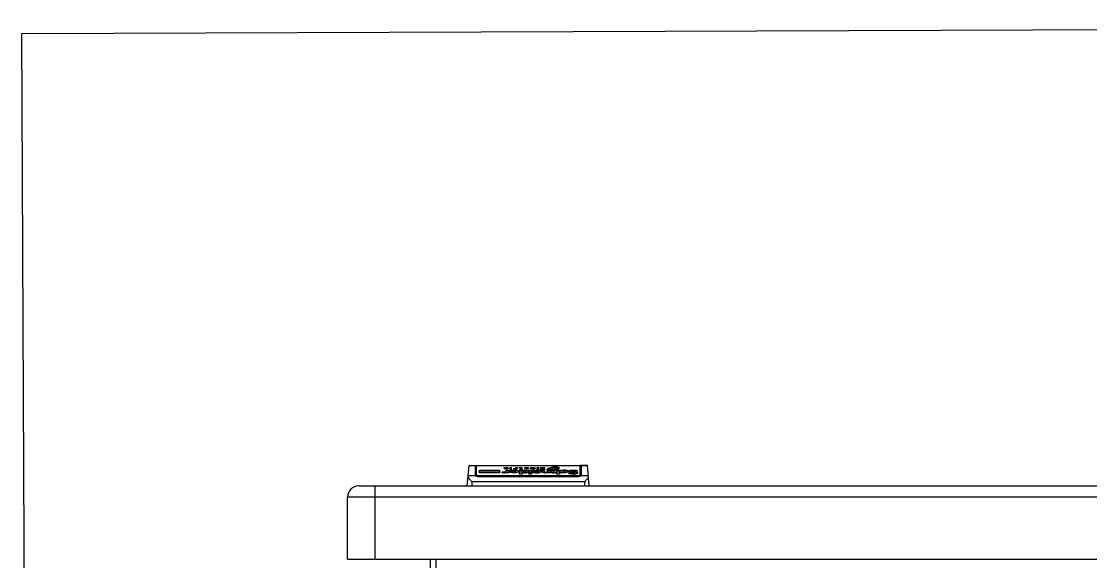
# Model space of a CAD drawing. Header units: millimetres. Extents: x 46697 to 52144, y 25488 to 34806.
# Drawn here: x 49224.9 to 49461.5, y 29783.4 to 29902.9 of the extents above; entities that cross this region are included whole.
import ezdxf

# ---------------------------------------------------------------- set-up
doc = ezdxf.new("R2010")
doc.units = ezdxf.units.MM
doc.layers.add('! NO PLOT !', color=7, linetype='Continuous', true_color=0xff75dd, plot=False)
doc.layers.add('000-PI-ORMAR', color=51, linetype='Continuous')

# ---------------------------------------------------------------- blocks, each defined once
blk = doc.blocks.new('NSYCRN34200_bottom')
at = {"layer": '000-PI-ORMAR'}
for p, q in [((50216.42, 29502.02), (50216.81, 29506.52)), ((50218.22, 29506.45), (50216.8, 29506.45)), ((50216.81, 29506.52), (50241.37, 29506.52)), ((50218.22, 29504.37), (50218.22, 29506.52)), ((50218.47, 29504.17), (50218.47, 29506.52)), ((50241.37, 29506.45), (50218.47, 29506.45)), ((50219.11, 29504.9), (50219.11, 29505.48)), ((50219.11, 29505.48), (50223.51, 29505.48)), ((50223.51, 29505.06), (50219.11, 29505.06)), ((50223.51, 29504.9), (50219.11, 29504.9)), ((50223.51, 29505.48), (50223.51, 29504.9)), ((50224.27, 29505.11), (50224.27, 29504.9)), ((50224.27, 29505.11), (50224.58, 29505.08)), ((50224.58, 29506.06), (50224.94, 29506.08)), ((50224.58, 29505.98), (50224.58, 29506.06)), ((50224.84, 29505.99), (50224.58, 29505.98)), ((50224.58, 29505.74), (50224.58, 29505.83)), ((50224.58, 29505.83), (50224.89, 29505.8)), ((50224.84, 29505.72), (50224.58, 29505.74)), ((50224.58, 29504.9), (50224.58, 29505.08)), ((50224.89, 29505.8), (50224.89, 29505.72)), ((50224.89, 29505.8), (50224.99, 29505.8)), ((50224.94, 29505.99), (50224.94, 29506.08)), ((50224.99, 29504.9), (50224.94, 29505.01)), ((50224.99, 29505.73), (50224.99, 29505.8)), ((50224.99, 29504.9), (50224.99, 29505.48)), ((50224.99, 29505.48), (50225.6, 29505.48)), ((50225.6, 29505.06), (50224.99, 29505.06)), ((50225.6, 29504.9), (50224.99, 29504.9)), ((50225.19, 29505.9), (50225.19, 29505.75)), ((50225.6, 29505.48), (50225.6, 29504.9)), ((50225.86, 29505.29), (50225.86, 29505.4)), ((50225.86, 29505.22), (50227.13, 29505.24)), ((50225.86, 29505.17), (50225.86, 29505.22)), ((50225.91, 29505.74), (50225.91, 29506.06)), ((50225.91, 29506.06), (50226.16, 29506.06)), ((50226.16, 29505.74), (50225.91, 29505.74)), ((50225.91, 29505.61), (50225.91, 29505.67)), ((50225.91, 29505.67), (50226.16, 29505.67)), ((50226.06, 29505.61), (50225.91, 29505.61)), ((50226.16, 29505.64), (50226.06, 29505.61)), ((50226.16, 29506.06), (50226.16, 29505.74)), ((50226.16, 29505.67), (50226.16, 29505.64)), ((50226.42, 29504.91), (50226.42, 29505.12)), ((50227.13, 29505.12), (50226.42, 29505.12)), ((50226.62, 29505.37), (50226.47, 29505.37)), ((50226.62, 29505.77), (50226.78, 29505.83)), ((50226.73, 29505.49), (50226.73, 29505.36)), ((50226.78, 29505.83), (50226.78, 29505.73)), ((50226.78, 29505.83), (50226.98, 29505.8)), ((50226.78, 29505.01), (50226.78, 29504.88)), ((50226.98, 29505.73), (50226.98, 29505.8)), ((50227.13, 29504.91), (50227.13, 29505.24)), ((50227.19, 29505.74), (50227.19, 29506.06)), ((50227.19, 29506.06), (50227.44, 29506.06)), ((50227.44, 29505.74), (50227.19, 29505.74)), ((50227.44, 29506.06), (50227.44, 29505.74)), ((50227.75, 29505.22), (50227.75, 29505.16)), ((50227.9, 29506.06), (50228.21, 29506.08)), ((50227.9, 29505.98), (50227.9, 29506.06)), ((50228.16, 29505.99), (50227.9, 29505.98)), ((50227.95, 29505.74), (50227.95, 29505.8)), ((50227.95, 29505.8), (50228.26, 29505.8)), ((50228.26, 29505.74), (50227.95, 29505.74)), ((50227.95, 29504.62), (50227.95, 29505.48)), ((50227.95, 29505.48), (50228.57, 29505.48)), ((50228.57, 29505.06), (50227.95, 29505.06)), ((50228.26, 29505.96), (50228.16, 29505.99)), ((50228.21, 29505.98), (50228.21, 29506.08)), ((50228.26, 29505.66), (50228.26, 29505.96)), ((50228.67, 29505.79), (50228.26, 29505.66)), ((50228.51, 29505.95), (50228.51, 29505.74)), ((50228.51, 29505.8), (50228.67, 29505.79)), ((50228.57, 29505.45), (50229.02, 29505.49)), ((50228.57, 29505.48), (50228.57, 29504.62)), ((50228.57, 29505.04), (50228.87, 29505.03)), ((50229.02, 29504.88), (50228.57, 29504.91)), ((50228.87, 29504.89), (50228.87, 29505.03)), ((50229.02, 29505.34), (50229.02, 29505.49)), ((50229.13, 29506.06), (50229.48, 29506.08)), ((50229.13, 29505.98), (50229.13, 29506.06)), ((50229.48, 29505.99), (50229.13, 29505.98)), ((50229.18, 29505.74), (50229.18, 29505.83)), ((50229.18, 29505.83), (50229.48, 29505.8)), ((50229.43, 29505.72), (50229.18, 29505.74)), ((50229.28, 29505.2), (50229.28, 29504.9)), ((50229.48, 29505.99), (50229.48, 29506.08)), ((50229.74, 29505.93), (50229.48, 29505.99)), ((50229.48, 29505.72), (50229.48, 29505.8)), ((50229.74, 29505.74), (50229.74, 29505.93)), ((50229.89, 29505.2), (50229.89, 29505.17)), ((50230, 29505.93), (50230, 29505.87)), ((50230.05, 29504.9), (50230.05, 29505.48)), ((50230.05, 29505.48), (50230.66, 29505.48)), ((50230.66, 29505.06), (50230.05, 29505.06)), ((50230.66, 29504.9), (50230.05, 29504.9)), ((50230.46, 29505.91), (50231.17, 29505.91)), ((50230.51, 29506.04), (50230.92, 29506.08)), ((50230.51, 29505.96), (50230.51, 29506.04)), ((50230.86, 29505.99), (50230.51, 29505.96)), ((50230.56, 29504.83), (50230.56, 29504.64)), ((50230.56, 29504.83), (50230.71, 29504.79)), ((50230.66, 29505.48), (50230.66, 29504.9)), ((50230.71, 29505.85), (50230.71, 29505.74)), ((50230.71, 29505.85), (50230.86, 29505.8)), ((50231.17, 29505.85), (50230.71, 29505.85)), ((50230.97, 29505.99), (50230.86, 29505.99)), ((50230.86, 29505.8), (50230.86, 29505.72)), ((50230.86, 29505.8), (50231.02, 29505.8)), ((50230.86, 29505.29), (50230.86, 29505.4)), ((50230.86, 29505.16), (50230.86, 29505.22)), ((50230.86, 29505.22), (50232.14, 29505.22)), ((50230.92, 29505.99), (50230.92, 29506.08)), ((50231.02, 29505.8), (50231.17, 29505.85)), ((50231.02, 29505.8), (50231.02, 29505.73)), ((50231.17, 29505.75), (50231.17, 29505.91)), ((50231.43, 29504.91), (50231.43, 29505.12)), ((50232.09, 29505.12), (50231.43, 29505.12)), ((50231.63, 29505.37), (50231.53, 29505.37)), ((50231.73, 29505.49), (50231.73, 29505.36)), ((50231.78, 29505.01), (50231.78, 29504.88)), ((50231.89, 29505.56), (50231.89, 29506.06)), ((50231.89, 29506.06), (50232.14, 29506.06)), ((50232.14, 29505.64), (50231.89, 29505.64)), ((50232.14, 29505.56), (50231.89, 29505.56)), ((50232.09, 29505.12), (50232.09, 29504.89)), ((50232.14, 29506.06), (50232.14, 29505.56)), ((50232.14, 29504.9), (50232.14, 29505.22)), ((50232.6, 29505.99), (50232.6, 29506.06)), ((50232.6, 29506.06), (50233.52, 29506.06)), ((50233.27, 29505.99), (50232.6, 29505.99)), ((50232.6, 29505.56), (50232.6, 29505.64)), ((50232.6, 29505.64), (50233.52, 29505.64)), ((50233.52, 29505.56), (50232.6, 29505.56)), ((50232.65, 29505.77), (50232.65, 29505.85)), ((50232.65, 29505.85), (50233.27, 29505.85)), ((50233.27, 29505.77), (50232.65, 29505.77)), ((50232.75, 29505.24), (50232.75, 29505.17)), ((50232.96, 29505.06), (50232.96, 29505.48)), ((50232.96, 29505.48), (50233.52, 29505.48)), ((50233.52, 29505.06), (50232.96, 29505.06)), ((50233.27, 29505.56), (50233.27, 29505.99)), ((50233.52, 29506.06), (50233.52, 29505.56)), ((50233.52, 29504.89), (50233.52, 29505.48)), ((50233.73, 29505.03), (50233.73, 29504.89)), ((50233.73, 29505.03), (50233.88, 29505.03)), ((50233.88, 29505.03), (50234.19, 29505.12)), ((50233.88, 29505.03), (50233.88, 29504.9)), ((50234.08, 29505.61), (50234.08, 29505.72)), ((50234.08, 29505.72), (50234.59, 29505.72)), ((50234.19, 29505.77), (50234.24, 29505.85)), ((50234.7, 29505.77), (50234.19, 29505.77)), ((50234.19, 29504.9), (50234.19, 29505.38)), ((50234.8, 29504.9), (50234.19, 29504.9)), ((50234.24, 29505.85), (50234.24, 29505.77)), ((50234.24, 29505.85), (50234.7, 29505.85)), ((50234.8, 29505.91), (50234.39, 29505.91)), ((50234.54, 29505.64), (50234.49, 29505.56)), ((50234.49, 29505.56), (50234.49, 29505.4)), ((50234.49, 29505.56), (50235.1, 29505.56)), ((50234.95, 29505.64), (50234.54, 29505.64)), ((50234.59, 29505.72), (50234.7, 29505.77)), ((50234.59, 29505.72), (50234.59, 29505.64)), ((50234.7, 29505.85), (50234.8, 29505.88)), ((50234.7, 29505.85), (50234.7, 29505.64)), ((50234.8, 29505.64), (50234.8, 29505.91)), ((50235.05, 29505.38), (50234.8, 29505.38)), ((50234.8, 29505.3), (50234.8, 29504.9)), ((50235.1, 29505.8), (50234.95, 29505.64)), ((50235, 29505.3), (50235.62, 29505.35)), ((50235, 29505.08), (50235, 29505.3)), ((50235.1, 29505.38), (50235.1, 29505.56)), ((50235.62, 29504.93), (50235.37, 29504.91)), ((50235.62, 29504.89), (50235.62, 29505.35)), ((50235.72, 29506.19), (50235.72, 29506.01)), ((50235.72, 29506.19), (50236.13, 29506.19)), ((50235.82, 29505.91), (50235.82, 29505.49)), ((50235.87, 29505.03), (50235.87, 29504.9)), ((50236.13, 29505.7), (50236.08, 29505.66)), ((50236.08, 29505.66), (50236.08, 29505.54)), ((50236.08, 29505.66), (50236.38, 29505.64)), ((50236.13, 29506.03), (50236.13, 29506.19)), ((50236.48, 29505.7), (50236.13, 29505.7)), ((50236.33, 29506.03), (50236.18, 29506.03)), ((50236.23, 29505.85), (50236.18, 29505.79)), ((50236.18, 29505.79), (50236.18, 29505.7)), ((50236.18, 29505.79), (50236.64, 29505.77)), ((50236.64, 29505.85), (50236.23, 29505.85)), ((50236.23, 29504.62), (50236.23, 29505.48)), ((50236.23, 29505.48), (50236.84, 29505.48)), ((50236.84, 29505.06), (50236.23, 29505.06)), ((50236.33, 29506.03), (50236.33, 29505.85)), ((50236.74, 29505.88), (50236.64, 29505.85)), ((50236.74, 29505.96), (50236.74, 29505.88)), ((50236.84, 29505.48), (50236.84, 29504.62)), ((50236.99, 29505.32), (50236.99, 29505.43)), ((50237.45, 29505.35), (50236.99, 29505.32)), ((50237.05, 29504.91), (50237.05, 29505.08)), ((50237.05, 29505.08), (50237.51, 29505.03)), ((50237.71, 29504.88), (50237.05, 29504.91)), ((50237.51, 29504.89), (50237.51, 29505.03)), ((50237.66, 29505.49), (50237.66, 29505.34)), ((50238.07, 29505.19), (50238.07, 29504.9)), ((50238.68, 29505.22), (50238.68, 29505.14)), ((50238.78, 29505.22), (50238.78, 29505.27)), ((50238.94, 29505.06), (50238.78, 29505.22)), ((50238.89, 29504.7), (50238.94, 29504.87)), ((50238.94, 29504.68), (50238.94, 29504.87)), ((50239.5, 29505.25), (50239.5, 29504.97)), ((50239.96, 29505.32), (50239.8, 29505.32)), ((50239.86, 29505.49), (50239.86, 29505.32)), ((50239.86, 29504.79), (50240.11, 29504.82)), ((50240.11, 29504.63), (50240.11, 29504.85)), ((50240.52, 29505.08), (50240.52, 29504.67)), ((50240.78, 29505.4), (50240.72, 29505.22)), ((50240.83, 29504.91), (50240.83, 29504.83)), ((50241.37, 29504.17), (50241.37, 29506.52)), ((50243.02, 29506.52), (50241.37, 29506.52)), ((50241.62, 29506.52), (50241.62, 29504.37)), ((50243.03, 29506.45), (50241.62, 29506.45)), ((50243.42, 29502.02), (50243.02, 29506.52)), ((50216.62, 29504.32), (50218.24, 29504.32)), ((50217.42, 29502.89), (50217.42, 29502.02)), ((50242.42, 29502.89), (50217.42, 29502.89)), ((50218.5, 29504.32), (50241.33, 29504.32)), ((50218.82, 29504.24), (50218.82, 29504.09)), ((50241.02, 29504.24), (50218.82, 29504.24)), ((50218.82, 29504.09), (50241.02, 29504.09)), ((50228.57, 29504.62), (50227.95, 29504.62)), ((50230.05, 29504.66), (50230.05, 29504.74)), ((50230.15, 29504.62), (50230.05, 29504.66)), ((50230.3, 29504.62), (50230.15, 29504.62)), ((50230.71, 29504.79), (50230.71, 29504.75)), ((50236.84, 29504.62), (50236.23, 29504.62)), ((50240.01, 29504.62), (50239.7, 29504.62)), ((50239.86, 29504.79), (50239.86, 29504.62)), ((50241.02, 29504.09), (50241.02, 29504.24)), ((50241.6, 29504.32), (50243.22, 29504.32)), ((50242.42, 29502.02), (50242.42, 29502.89)), ((50192.42, 29502.02), (50582.42, 29502.02)), ((50195.92, 29502.02), (50195.92, 29485.82)), ((50189.92, 29485.82), (50189.92, 29499.52)), ((50584.92, 29499.52), (50189.92, 29499.52)), ((50189.92, 29485.82), (50584.92, 29485.82)), ((50208.22, 29485.82), (50208.22, 29480.82)), ((50209.42, 29485.82), (50209.42, 29480.82))]:
    blk.add_line(p, q, dxfattribs=at)
for centre, radius, start, end in [((50230.88, 29506.62), 0.896, 256.948, 258.528), ((50231, 29506.83), 1.1, 279.1817, 280.1245), ((50231.63, 29500.11), 4.97, 84.0152, 84.692), ((50231.9, 29507.41), 2.52, 274.3698, 275.5382), ((50233.95, 29510.48), 5.6, 265.5588, 266.6204), ((50234.74, 29506.97), 2.08, 254.4247, 254.7894), ((50234.8, 29509.39), 4.01, 268.5658, 270.0288), ((50235.75, 29502.33), 3.44, 105.8641, 106.0442), ((50235.73, 29502.38), 3.39, 103.5921, 105.8683), ((50235.73, 29502.4), 3.37, 102.6869, 103.5924), ((50235.05, 29508.79), 3.41, 270.0009, 270.8652), ((50235.92, 29510.35), 5.47, 266.7554, 267.8388), ((50235.19, 29505.85), 0.725, 327.916, 330.3794), ((50235.82, 29509.32), 3.83, 269.9507, 271.6124), ((50234.96, 29509.26), 3.89, 286.7064, 287.2815), ((50234.94, 29509.32), 3.95, 287.2834, 288.3231), ((50234.91, 29509.42), 4.06, 288.3276, 290.5533), ((50234.87, 29509.53), 4.17, 290.5511, 291.2438), ((50231.42, 29454.58), 51.04, 80.8914, 81.5299), ((50239.73, 29511.44), 6.82, 272.3093, 273.1792), ((50244.36, 29535.09), 30.67, 262.0446, 262.6962), ((50192.42, 29499.52), 2.5, 90, 180)]:
    blk.add_arc(centre, radius, start, end, dxfattribs=at)
for centre, major_axis, start_param, end_param in [((50218.82, 29506.19), (0.6, 0), 2.216036, 3.141593), ((50241.02, 29506.19), (0.6, 0), 0, 0.923126), ((50218.82, 29504.37), (0.6, 0), -3.141593, -2.886514), ((50218.82, 29504.37), (0.35, 0), -3.141593, -2.694273), ((50241.02, 29504.37), (0.35, 0), -0.44732, 0), ((50241.02, 29504.37), (0.6, 0), -0.255078, 0)]:
    blk.add_ellipse(centre, major_axis=major_axis, ratio=0.315556, start_param=start_param, end_param=end_param, dxfattribs=at)
for points, knots in [([(50224.07, 29504.95), (50224.09, 29504.98), (50224.12, 29505.03), (50224.18, 29505.09), (50224.24, 29505.11), (50224.27, 29505.11)], [0, 0, 0, 0, 0.393216, 0.627187, 1, 1, 1, 1]), ([(50224.43, 29504.88), (50224.39, 29504.89), (50224.34, 29504.89), (50224.28, 29504.9), (50224.23, 29504.91), (50224.18, 29504.91), (50224.14, 29504.92), (50224.11, 29504.93), (50224.09, 29504.93), (50224.08, 29504.94), (50224.07, 29504.94), (50224.07, 29504.95)], [0, 0, 0, 0, 0.275198, 0.411287, 0.545786, 0.677797, 0.805327, 0.865946, 0.922448, 0.970561, 1, 1, 1, 1]), ([(50224.43, 29504.88), (50224.48, 29504.89), (50224.57, 29504.89), (50224.68, 29504.91), (50224.76, 29504.92), (50224.83, 29504.94), (50224.89, 29504.96), (50224.94, 29504.99), (50224.94, 29505.01)], [0, 0, 0, 0, 0.318135, 0.471629, 0.61816, 0.752837, 0.866866, 1, 1, 1, 1]), ([(50224.58, 29505.08), (50224.64, 29505.08), (50224.76, 29505.09), (50224.89, 29505.13), (50224.97, 29505.2), (50224.99, 29505.25), (50224.99, 29505.27)], [0, 0, 0, 0, 0.3931, 0.686451, 0.86749, 1, 1, 1, 1]), ([(50225.19, 29505.9), (50225.19, 29505.91), (50225.19, 29505.92), (50225.17, 29505.94), (50225.14, 29505.96), (50225.07, 29505.98), (50224.97, 29505.99), (50224.88, 29505.99), (50224.84, 29505.99)], [0, 0, 0, 0, 0.053888, 0.119201, 0.210176, 0.334206, 0.65187, 1, 1, 1, 1]), ([(50225.2, 29505.75), (50225.17, 29505.74), (50225.05, 29505.73), (50224.93, 29505.72), (50224.84, 29505.72)], [0, 0, 0, 0, 0.237576, 1, 1, 1, 1]), ([(50224.94, 29506.08), (50225.01, 29506.08), (50225.13, 29506.07), (50225.29, 29506.03), (50225.4, 29505.97), (50225.44, 29505.92), (50225.45, 29505.9)], [0, 0, 0, 0, 0.371196, 0.665987, 0.860433, 1, 1, 1, 1]), ([(50224.99, 29505.8), (50225.04, 29505.8), (50225.11, 29505.83), (50225.17, 29505.88), (50225.19, 29505.9)], [0, 0, 0, 0, 0.603146, 1, 1, 1, 1]), ([(50225.45, 29505.9), (50225.45, 29505.88), (50225.44, 29505.85), (50225.39, 29505.8), (50225.3, 29505.77), (50225.24, 29505.75), (50225.2, 29505.75)], [0, 0, 0, 0, 0.145406, 0.337649, 0.622087, 1, 1, 1, 1]), ([(50225.86, 29505.4), (50225.92, 29505.42), (50226.05, 29505.45), (50226.34, 29505.49), (50226.57, 29505.49), (50226.73, 29505.49)], [0, 0, 0, 0, 0.213482, 0.462386, 1, 1, 1, 1]), ([(50226.47, 29505.37), (50226.42, 29505.37), (50226.31, 29505.36), (50226.1, 29505.33), (50225.96, 29505.3), (50225.86, 29505.29)], [0, 0, 0, 0, 0.266361, 0.518251, 1, 1, 1, 1]), ([(50226.42, 29504.91), (50226.34, 29504.92), (50226.19, 29504.95), (50226.03, 29504.99), (50225.93, 29505.05), (50225.89, 29505.09), (50225.86, 29505.13), (50225.86, 29505.16), (50225.86, 29505.17)], [0, 0, 0, 0, 0.368857, 0.665365, 0.776534, 0.864475, 0.936028, 1, 1, 1, 1]), ([(50226.78, 29505.01), (50226.73, 29505.01), (50226.64, 29505.01), (50226.53, 29505.03), (50226.47, 29505.06), (50226.44, 29505.08), (50226.42, 29505.1), (50226.42, 29505.12), (50226.42, 29505.12)], [0, 0, 0, 0, 0.364692, 0.680264, 0.794891, 0.87918, 0.943651, 1, 1, 1, 1]), ([(50226.78, 29504.88), (50226.75, 29504.88), (50226.63, 29504.89), (50226.51, 29504.9), (50226.42, 29504.91)], [0, 0, 0, 0, 0.254767, 1, 1, 1, 1]), ([(50226.83, 29505.72), (50226.81, 29505.72), (50226.77, 29505.73), (50226.72, 29505.74), (50226.68, 29505.74), (50226.65, 29505.75), (50226.64, 29505.76), (50226.62, 29505.76), (50226.62, 29505.77)], [0, 0, 0, 0, 0.294635, 0.578579, 0.712734, 0.836348, 0.938736, 1, 1, 1, 1]), ([(50227.13, 29505.24), (50227.09, 29505.28), (50226.97, 29505.33), (50226.79, 29505.36), (50226.68, 29505.37), (50226.62, 29505.37)], [0, 0, 0, 0, 0.377008, 0.668643, 1, 1, 1, 1]), ([(50227.75, 29505.22), (50227.75, 29505.24), (50227.73, 29505.29), (50227.67, 29505.34), (50227.57, 29505.39), (50227.43, 29505.43), (50227.27, 29505.45), (50227.04, 29505.48), (50226.85, 29505.49), (50226.73, 29505.49)], [0, 0, 0, 0, 0.053594, 0.12356, 0.222797, 0.351564, 0.501125, 0.662453, 1, 1, 1, 1]), ([(50226.78, 29505.01), (50226.82, 29505.01), (50226.91, 29505.02), (50227.03, 29505.04), (50227.11, 29505.09), (50227.13, 29505.12)], [0, 0, 0, 0, 0.355569, 0.644256, 1, 1, 1, 1]), ([(50227.14, 29504.91), (50227.11, 29504.9), (50226.99, 29504.89), (50226.87, 29504.89), (50226.78, 29504.88)], [0, 0, 0, 0, 0.245695, 1, 1, 1, 1]), ([(50227.19, 29505.77), (50227.16, 29505.76), (50227.04, 29505.73), (50226.92, 29505.72), (50226.83, 29505.72)], [0, 0, 0, 0, 0.224312, 1, 1, 1, 1]), ([(50226.98, 29505.8), (50227, 29505.8), (50227.03, 29505.81), (50227.08, 29505.82), (50227.13, 29505.84), (50227.16, 29505.86), (50227.18, 29505.89), (50227.19, 29505.91), (50227.19, 29505.91)], [0, 0, 0, 0, 0.201887, 0.385063, 0.610592, 0.774995, 0.896449, 1, 1, 1, 1]), ([(50227.53, 29504.98), (50227.47, 29505), (50227.34, 29505.03), (50227.2, 29505.04), (50227.13, 29505.05)], [0, 0, 0, 0, 0.46886, 1, 1, 1, 1]), ([(50227.75, 29505.16), (50227.75, 29505.14), (50227.74, 29505.11), (50227.71, 29505.07), (50227.66, 29505.03), (50227.55, 29504.98), (50227.37, 29504.94), (50227.22, 29504.92), (50227.14, 29504.91)], [0, 0, 0, 0, 0.060832, 0.131197, 0.221108, 0.336516, 0.638501, 1, 1, 1, 1]), ([(50228.21, 29506.08), (50228.25, 29506.07), (50228.33, 29506.06), (50228.42, 29506.04), (50228.47, 29506.01), (50228.5, 29505.99), (50228.51, 29505.96), (50228.51, 29505.95)], [0, 0, 0, 0, 0.363978, 0.666319, 0.780752, 0.870364, 1, 1, 1, 1]), ([(50228.57, 29505.3), (50228.58, 29505.31), (50228.62, 29505.33), (50228.69, 29505.34), (50228.78, 29505.35), (50228.84, 29505.35), (50228.87, 29505.35)], [0, 0, 0, 0, 0.162817, 0.415388, 0.703776, 1, 1, 1, 1]), ([(50229.28, 29505.2), (50229.28, 29505.22), (50229.26, 29505.27), (50229.17, 29505.32), (50229.04, 29505.35), (50228.93, 29505.35), (50228.87, 29505.35)], [0, 0, 0, 0, 0.121624, 0.306754, 0.619534, 1, 1, 1, 1]), ([(50228.87, 29505.03), (50228.94, 29505.03), (50229.03, 29505.03), (50229.14, 29505.06), (50229.21, 29505.09), (50229.27, 29505.13), (50229.28, 29505.18), (50229.28, 29505.2)], [0, 0, 0, 0, 0.403239, 0.570933, 0.699996, 0.871356, 1, 1, 1, 1]), ([(50229.02, 29505.49), (50229.14, 29505.49), (50229.35, 29505.49), (50229.62, 29505.43), (50229.81, 29505.33), (50229.87, 29505.24), (50229.89, 29505.2)], [0, 0, 0, 0, 0.366883, 0.664195, 0.861459, 1, 1, 1, 1]), ([(50229.02, 29504.88), (50229.05, 29504.88), (50229.13, 29504.88), (50229.22, 29504.89), (50229.28, 29504.89)], [0, 0, 0, 0, 0.252786, 1, 1, 1, 1]), ([(50229.28, 29504.89), (50229.33, 29504.9), (50229.41, 29504.91), (50229.55, 29504.93), (50229.67, 29504.98), (50229.8, 29505.05), (50229.87, 29505.12), (50229.89, 29505.17)], [0, 0, 0, 0, 0.195915, 0.372736, 0.591618, 0.759205, 1, 1, 1, 1]), ([(50229.67, 29504.98), (50229.61, 29505), (50229.49, 29505.04), (50229.36, 29505.06), (50229.28, 29505.06)], [0, 0, 0, 0, 0.445947, 1, 1, 1, 1]), ([(50229.74, 29505.74), (50229.72, 29505.73), (50229.62, 29505.72), (50229.51, 29505.72), (50229.43, 29505.72)], [0, 0, 0, 0, 0.24253, 1, 1, 1, 1]), ([(50229.48, 29506.08), (50229.55, 29506.07), (50229.64, 29506.07), (50229.76, 29506.05), (50229.84, 29506.04), (50229.91, 29506.02), (50229.96, 29505.99), (50229.99, 29505.96), (50230, 29505.94), (50230, 29505.93)], [0, 0, 0, 0, 0.341316, 0.50328, 0.652146, 0.778987, 0.87627, 0.945686, 1, 1, 1, 1]), ([(50229.48, 29505.8), (50229.52, 29505.8), (50229.59, 29505.8), (50229.68, 29505.82), (50229.73, 29505.85), (50229.74, 29505.89), (50229.74, 29505.9)], [0, 0, 0, 0, 0.388225, 0.696883, 0.876411, 1, 1, 1, 1]), ([(50230, 29505.87), (50230, 29505.85), (50229.98, 29505.82), (50229.93, 29505.78), (50229.85, 29505.75), (50229.78, 29505.74), (50229.74, 29505.74)], [0, 0, 0, 0, 0.137351, 0.328389, 0.620176, 1, 1, 1, 1]), ([(50230.05, 29504.74), (50230.11, 29504.78), (50230.28, 29504.83), (50230.45, 29504.83), (50230.56, 29504.83)], [0, 0, 0, 0, 0.411288, 1, 1, 1, 1]), ([(50230.67, 29505.74), (50230.64, 29505.75), (50230.58, 29505.77), (50230.5, 29505.81), (50230.46, 29505.86), (50230.46, 29505.9), (50230.46, 29505.91)], [0, 0, 0, 0, 0.377088, 0.645926, 0.838471, 1, 1, 1, 1]), ([(50230.81, 29505.72), (50230.8, 29505.72), (50230.76, 29505.73), (50230.73, 29505.73), (50230.7, 29505.74)], [0, 0, 0, 0, 0.259245, 1, 1, 1, 1]), ([(50231.17, 29505.74), (50231.15, 29505.74), (50231.03, 29505.72), (50230.9, 29505.72), (50230.81, 29505.72)], [0, 0, 0, 0, 0.238279, 1, 1, 1, 1]), ([(50230.86, 29505.4), (50230.92, 29505.42), (50231.06, 29505.45), (50231.35, 29505.49), (50231.58, 29505.49), (50231.73, 29505.49)], [0, 0, 0, 0, 0.213482, 0.462386, 1, 1, 1, 1]), ([(50231.53, 29505.37), (50231.47, 29505.37), (50231.25, 29505.36), (50231.02, 29505.32), (50230.86, 29505.29)], [0, 0, 0, 0, 0.268757, 1, 1, 1, 1]), ([(50230.86, 29505.16), (50230.86, 29505.14), (50230.87, 29505.11), (50230.9, 29505.07), (50230.94, 29505.04), (50231.04, 29504.99), (50231.2, 29504.94), (50231.35, 29504.92), (50231.42, 29504.91)], [0, 0, 0, 0, 0.062322, 0.133539, 0.223098, 0.337067, 0.636439, 1, 1, 1, 1]), ([(50230.92, 29506.08), (50230.98, 29506.07), (50231.11, 29506.06), (50231.26, 29506.03), (50231.35, 29506), (50231.4, 29505.97), (50231.42, 29505.93), (50231.43, 29505.91), (50231.43, 29505.9)], [0, 0, 0, 0, 0.355432, 0.665062, 0.784525, 0.87486, 0.942631, 1, 1, 1, 1]), ([(50231.17, 29505.91), (50231.16, 29505.92), (50231.1, 29505.97), (50231.03, 29505.99), (50230.97, 29505.99)], [0, 0, 0, 0, 0.189905, 1, 1, 1, 1]), ([(50231.43, 29505.9), (50231.43, 29505.88), (50231.42, 29505.85), (50231.37, 29505.8), (50231.29, 29505.77), (50231.23, 29505.75), (50231.19, 29505.75)], [0, 0, 0, 0, 0.149891, 0.339697, 0.61815, 1, 1, 1, 1]), ([(50231.42, 29504.91), (50231.46, 29504.91), (50231.59, 29504.89), (50231.73, 29504.89), (50231.83, 29504.88)], [0, 0, 0, 0, 0.244324, 1, 1, 1, 1]), ([(50231.78, 29505.01), (50231.74, 29505.01), (50231.64, 29505.01), (50231.54, 29505.03), (50231.47, 29505.06), (50231.44, 29505.08), (50231.43, 29505.1), (50231.43, 29505.12), (50231.43, 29505.12)], [0, 0, 0, 0, 0.364691, 0.680264, 0.79489, 0.87918, 0.943651, 1, 1, 1, 1]), ([(50232.14, 29505.22), (50232.1, 29505.27), (50231.99, 29505.33), (50231.81, 29505.36), (50231.69, 29505.37), (50231.63, 29505.37)], [0, 0, 0, 0, 0.354239, 0.65228, 1, 1, 1, 1]), ([(50231.73, 29505.49), (50231.85, 29505.49), (50232.08, 29505.48), (50232.36, 29505.44), (50232.56, 29505.39), (50232.66, 29505.35), (50232.74, 29505.3), (50232.75, 29505.26), (50232.75, 29505.24)], [0, 0, 0, 0, 0.328186, 0.634941, 0.767206, 0.872849, 0.946932, 1, 1, 1, 1]), ([(50231.78, 29505.01), (50231.83, 29505.01), (50231.91, 29505.01), (50232.01, 29505.03), (50232.08, 29505.07), (50232.09, 29505.11), (50232.09, 29505.12)], [0, 0, 0, 0, 0.384265, 0.694124, 0.877114, 1, 1, 1, 1]), ([(50231.83, 29504.88), (50231.86, 29504.88), (50231.94, 29504.88), (50232.03, 29504.89), (50232.09, 29504.89)], [0, 0, 0, 0, 0.252006, 1, 1, 1, 1]), ([(50232.14, 29504.9), (50232.23, 29504.9), (50232.38, 29504.93), (50232.57, 29504.99), (50232.69, 29505.07), (50232.74, 29505.14), (50232.75, 29505.17)], [0, 0, 0, 0, 0.369723, 0.651193, 0.849642, 1, 1, 1, 1]), ([(50232.52, 29504.98), (50232.46, 29505), (50232.34, 29505.02), (50232.21, 29505.04), (50232.14, 29505.05)], [0, 0, 0, 0, 0.474995, 1, 1, 1, 1]), ([(50233.52, 29504.89), (50233.45, 29504.89), (50233.35, 29504.9), (50233.22, 29504.92), (50233.14, 29504.94), (50233.06, 29504.96), (50233.01, 29504.99), (50232.97, 29505.02), (50232.96, 29505.05), (50232.96, 29505.06)], [0, 0, 0, 0, 0.336085, 0.494656, 0.641283, 0.76911, 0.870824, 0.94448, 1, 1, 1, 1]), ([(50233.52, 29505.17), (50233.52, 29505.16), (50233.53, 29505.13), (50233.56, 29505.08), (50233.63, 29505.04), (50233.69, 29505.03), (50233.73, 29505.03)], [0, 0, 0, 0, 0.153969, 0.332282, 0.591815, 1, 1, 1, 1]), ([(50234.19, 29504.96), (50234.1, 29504.94), (50233.91, 29504.91), (50233.72, 29504.88), (50233.62, 29504.88)], [0, 0, 0, 0, 0.472413, 1, 1, 1, 1]), ([(50234.49, 29505.4), (50234.46, 29505.4), (50234.39, 29505.41), (50234.29, 29505.43), (50234.2, 29505.46), (50234.13, 29505.5), (50234.09, 29505.55), (50234.08, 29505.59), (50234.08, 29505.61)], [0, 0, 0, 0, 0.203684, 0.388965, 0.616152, 0.779397, 0.898636, 1, 1, 1, 1]), ([(50234.19, 29505.38), (50234.23, 29505.37), (50234.43, 29505.32), (50234.64, 29505.3), (50234.8, 29505.3)], [0, 0, 0, 0, 0.220924, 1, 1, 1, 1]), ([(50234.53, 29504.9), (50234.5, 29504.9), (50234.39, 29504.91), (50234.28, 29504.94), (50234.2, 29504.96)], [0, 0, 0, 0, 0.269503, 1, 1, 1, 1]), ([(50234.39, 29505.91), (50234.57, 29505.99), (50235, 29506.14), (50235.46, 29506.19), (50235.72, 29506.19)], [0, 0, 0, 0, 0.43464, 1, 1, 1, 1]), ([(50234.7, 29505.38), (50234.68, 29505.38), (50234.61, 29505.39), (50234.54, 29505.39), (50234.49, 29505.4)], [0, 0, 0, 0, 0.25371, 1, 1, 1, 1]), ([(50235, 29505.08), (50235, 29505.06), (50235.01, 29505.03), (50235.05, 29505), (50235.1, 29504.97), (50235.18, 29504.94), (50235.28, 29504.92), (50235.42, 29504.9), (50235.54, 29504.89), (50235.61, 29504.89)], [0, 0, 0, 0, 0.055511, 0.1252, 0.221093, 0.345662, 0.492958, 0.654858, 1, 1, 1, 1]), ([(50236.18, 29506.03), (50236.05, 29506.03), (50235.87, 29506.02), (50235.63, 29506.01), (50235.46, 29505.99), (50235.31, 29505.96), (50235.2, 29505.92), (50235.12, 29505.87), (50235.1, 29505.82), (50235.1, 29505.8)], [0, 0, 0, 0, 0.323863, 0.482587, 0.634243, 0.769932, 0.876609, 0.948781, 1, 1, 1, 1]), ([(50235.82, 29505.91), (50235.77, 29505.83), (50235.66, 29505.7), (50235.4, 29505.58), (50235.21, 29505.56), (50235.1, 29505.56)], [0, 0, 0, 0, 0.346147, 0.60475, 1, 1, 1, 1]), ([(50236.08, 29505.54), (50236.01, 29505.52), (50235.69, 29505.43), (50235.36, 29505.39), (50235.1, 29505.38)], [0, 0, 0, 0, 0.219517, 1, 1, 1, 1]), ([(50235.62, 29505.14), (50235.62, 29505.13), (50235.63, 29505.09), (50235.68, 29505.06), (50235.77, 29505.04), (50235.83, 29505.03), (50235.87, 29505.03)], [0, 0, 0, 0, 0.130559, 0.325187, 0.62531, 1, 1, 1, 1]), ([(50236.23, 29504.96), (50236.15, 29504.94), (50235.98, 29504.91), (50235.81, 29504.89), (50235.72, 29504.88)], [0, 0, 0, 0, 0.468886, 1, 1, 1, 1]), ([(50236.33, 29506.03), (50236.33, 29506.02), (50236.32, 29505.99), (50236.29, 29505.97), (50236.24, 29505.95), (50236.17, 29505.93), (50236.09, 29505.92), (50235.97, 29505.92), (50235.88, 29505.91), (50235.82, 29505.91)], [0, 0, 0, 0, 0.051619, 0.122572, 0.226478, 0.360669, 0.512654, 0.672628, 1, 1, 1, 1]), ([(50235.87, 29505.03), (50235.94, 29505.04), (50236.06, 29505.06), (50236.18, 29505.1), (50236.23, 29505.12)], [0, 0, 0, 0, 0.568531, 1, 1, 1, 1]), ([(50236.13, 29506.19), (50236.21, 29506.19), (50236.37, 29506.18), (50236.56, 29506.13), (50236.69, 29506.06), (50236.73, 29505.99), (50236.74, 29505.96)], [0, 0, 0, 0, 0.379347, 0.673856, 0.863321, 1, 1, 1, 1]), ([(50236.64, 29505.77), (50236.63, 29505.76), (50236.59, 29505.73), (50236.53, 29505.7), (50236.48, 29505.7)], [0, 0, 0, 0, 0.189217, 1, 1, 1, 1]), ([(50236.99, 29505.43), (50236.99, 29505.44), (50237.02, 29505.45), (50237.04, 29505.45), (50237.08, 29505.46), (50237.14, 29505.47), (50237.21, 29505.47), (50237.3, 29505.48), (50237.39, 29505.48), (50237.51, 29505.49), (50237.6, 29505.49), (50237.66, 29505.49)], [0, 0, 0, 0, 0.028828, 0.079607, 0.138852, 0.201501, 0.331116, 0.463317, 0.596722, 0.730789, 1, 1, 1, 1]), ([(50238.07, 29505.19), (50238.07, 29505.2), (50238.06, 29505.23), (50238.02, 29505.26), (50237.96, 29505.29), (50237.88, 29505.31), (50237.78, 29505.33), (50237.64, 29505.34), (50237.53, 29505.35), (50237.45, 29505.35)], [0, 0, 0, 0, 0.05336, 0.123977, 0.224575, 0.354347, 0.503992, 0.664675, 1, 1, 1, 1]), ([(50237.51, 29505.03), (50237.57, 29505.03), (50237.7, 29505.04), (50237.85, 29505.07), (50237.96, 29505.1), (50238.02, 29505.12), (50238.06, 29505.15), (50238.07, 29505.18), (50238.07, 29505.19)], [0, 0, 0, 0, 0.32967, 0.633637, 0.763949, 0.86928, 0.945103, 1, 1, 1, 1]), ([(50238.68, 29505.22), (50238.68, 29505.24), (50238.67, 29505.29), (50238.6, 29505.34), (50238.5, 29505.39), (50238.37, 29505.43), (50238.21, 29505.45), (50237.97, 29505.48), (50237.78, 29505.49), (50237.66, 29505.49)], [0, 0, 0, 0, 0.053594, 0.12356, 0.222797, 0.351564, 0.501125, 0.662453, 1, 1, 1, 1]), ([(50238.07, 29504.9), (50238.04, 29504.9), (50237.92, 29504.89), (50237.8, 29504.88), (50237.71, 29504.88)], [0, 0, 0, 0, 0.24357, 1, 1, 1, 1]), ([(50238.68, 29505.14), (50238.63, 29505.08), (50238.5, 29505), (50238.28, 29504.93), (50238.15, 29504.91), (50238.07, 29504.9)], [0, 0, 0, 0, 0.378604, 0.656709, 1, 1, 1, 1]), ([(50238.44, 29504.99), (50238.41, 29504.99), (50238.29, 29505.02), (50238.17, 29505.04), (50238.07, 29505.05)], [0, 0, 0, 0, 0.227796, 1, 1, 1, 1]), ([(50238.78, 29505.27), (50238.78, 29505.28), (50238.79, 29505.3), (50238.81, 29505.33), (50238.84, 29505.35), (50238.9, 29505.39), (50239.01, 29505.42), (50239.16, 29505.44), (50239.33, 29505.46), (50239.56, 29505.48), (50239.74, 29505.49), (50239.86, 29505.49)], [0, 0, 0, 0, 0.024436, 0.052563, 0.087844, 0.132084, 0.24563, 0.382193, 0.530576, 0.68469, 1, 1, 1, 1]), ([(50238.94, 29504.87), (50239.08, 29504.84), (50239.39, 29504.8), (50239.7, 29504.79), (50239.86, 29504.79)], [0, 0, 0, 0, 0.486303, 1, 1, 1, 1]), ([(50239.49, 29505.06), (50239.47, 29505.06), (50239.36, 29505.05), (50239.26, 29505.04), (50239.18, 29505.03)], [0, 0, 0, 0, 0.255338, 1, 1, 1, 1]), ([(50239.5, 29505.25), (50239.51, 29505.27), (50239.54, 29505.29), (50239.65, 29505.31), (50239.74, 29505.32), (50239.8, 29505.32)], [0, 0, 0, 0, 0.15056, 0.38475, 1, 1, 1, 1]), ([(50239.5, 29505.25), (50239.5, 29505.25), (50239.51, 29505.24), (50239.53, 29505.23), (50239.56, 29505.22), (50239.6, 29505.22), (50239.65, 29505.2), (50239.71, 29505.19), (50239.77, 29505.18), (50239.86, 29505.17), (50239.97, 29505.15), (50240.11, 29505.13), (50240.25, 29505.11), (50240.38, 29505.09), (50240.47, 29505.08), (50240.52, 29505.08)], [0, 0, 0, 0, 0.014532, 0.03742, 0.063913, 0.092248, 0.151872, 0.213709, 0.276836, 0.340819, 0.470477, 0.601623, 0.73376, 0.86661, 1, 1, 1, 1]), ([(50240.08, 29504.87), (50240.03, 29504.88), (50239.94, 29504.9), (50239.75, 29504.93), (50239.6, 29504.96), (50239.5, 29504.97)], [0, 0, 0, 0, 0.237114, 0.487658, 1, 1, 1, 1]), ([(50239.86, 29505.49), (50240.02, 29505.49), (50240.33, 29505.48), (50240.64, 29505.44), (50240.78, 29505.4)], [0, 0, 0, 0, 0.530236, 1, 1, 1, 1]), ([(50240.72, 29505.22), (50240.6, 29505.25), (50240.35, 29505.29), (50240.09, 29505.32), (50239.96, 29505.32)], [0, 0, 0, 0, 0.475476, 1, 1, 1, 1]), ([(50240.11, 29504.85), (50240.11, 29504.85), (50240.11, 29504.86), (50240.1, 29504.86), (50240.08, 29504.86), (50240.08, 29504.87)], [0, 0, 0, 0, 0.163471, 0.410922, 1, 1, 1, 1]), ([(50240.83, 29504.83), (50240.83, 29504.82), (50240.82, 29504.79), (50240.77, 29504.75), (50240.7, 29504.71), (50240.61, 29504.69), (50240.49, 29504.67), (50240.33, 29504.64), (50240.2, 29504.63), (50240.11, 29504.63)], [0, 0, 0, 0, 0.05453, 0.126195, 0.226449, 0.354518, 0.502507, 0.662551, 1, 1, 1, 1]), ([(50240.52, 29505.08), (50240.56, 29505.07), (50240.63, 29505.04), (50240.71, 29505.01), (50240.76, 29504.98), (50240.8, 29504.96), (50240.83, 29504.93), (50240.83, 29504.91)], [0, 0, 0, 0, 0.322425, 0.611125, 0.736848, 0.845458, 1, 1, 1, 1]), ([(50216.59, 29503.96), (50216.64, 29503.87), (50216.77, 29503.7), (50217.05, 29503.35), (50217.27, 29503.08), (50217.42, 29502.89)], [0, 0, 0, 0, 0.223406, 0.471313, 1, 1, 1, 1]), ([(50218.24, 29504.32), (50218.26, 29504.29), (50218.34, 29504.24), (50218.42, 29504.19), (50218.47, 29504.17)], [0, 0, 0, 0, 0.408872, 1, 1, 1, 1]), ([(50218.47, 29504.17), (50218.49, 29504.16), (50218.6, 29504.11), (50218.72, 29504.09), (50218.82, 29504.09)], [0, 0, 0, 0, 0.231508, 1, 1, 1, 1]), ([(50218.82, 29504.24), (50218.75, 29504.24), (50218.66, 29504.26), (50218.56, 29504.29), (50218.52, 29504.31), (50218.5, 29504.32)], [0, 0, 0, 0, 0.579534, 0.816997, 1, 1, 1, 1]), ([(50230.3, 29504.62), (50230.36, 29504.62), (50230.46, 29504.63), (50230.58, 29504.65), (50230.66, 29504.67), (50230.69, 29504.7), (50230.71, 29504.73), (50230.71, 29504.74), (50230.71, 29504.75)], [0, 0, 0, 0, 0.365254, 0.681761, 0.79601, 0.879579, 0.943653, 1, 1, 1, 1]), ([(50239.7, 29504.62), (50239.63, 29504.62), (50239.52, 29504.63), (50239.37, 29504.63), (50239.26, 29504.64), (50239.15, 29504.65), (50239.05, 29504.66), (50238.97, 29504.67), (50238.91, 29504.69), (50238.89, 29504.7), (50238.89, 29504.7)], [0, 0, 0, 0, 0.272108, 0.40747, 0.541643, 0.673481, 0.800522, 0.916273, 0.964569, 1, 1, 1, 1]), ([(50241.02, 29504.24), (50241.08, 29504.24), (50241.17, 29504.26), (50241.27, 29504.29), (50241.32, 29504.31), (50241.33, 29504.32)], [0, 0, 0, 0, 0.57956, 0.816998, 1, 1, 1, 1]), ([(50241.02, 29504.09), (50241.05, 29504.09), (50241.17, 29504.1), (50241.29, 29504.13), (50241.37, 29504.17)], [0, 0, 0, 0, 0.265359, 1, 1, 1, 1]), ([(50241.37, 29504.17), (50241.42, 29504.19), (50241.5, 29504.24), (50241.57, 29504.29), (50241.6, 29504.32)], [0, 0, 0, 0, 0.590757, 1, 1, 1, 1]), ([(50243.25, 29503.96), (50243.19, 29503.87), (50243.07, 29503.7), (50242.79, 29503.35), (50242.57, 29503.08), (50242.42, 29502.89)], [0, 0, 0, 0, 0.223414, 0.471327, 1, 1, 1, 1])]:
    blk.add_open_spline(points, degree=3, knots=knots, dxfattribs=at)

msp = doc.modelspace()

# ---------------------------------------------------------------- linework, layer by layer
at = {"layer": '! NO PLOT !', "ltscale": 0.25}
msp.add_lwpolyline([(49224.89, 29900.13), (49227.67, 29307.11), (49852.86, 29307.11), (49852.86, 29582.36), (49977.8, 29582.36), (49977.8, 29902.91), (49224.89, 29900.13)], dxfattribs=at)

# ---------------------------------------------------------------- block references
at = {"layer": '000-PI-ORMAR'}
msp.add_blockref('NSYCRN34200_bottom', (-892.84, 298.13), dxfattribs=at)

doc.saveas('drawing.dxf')
